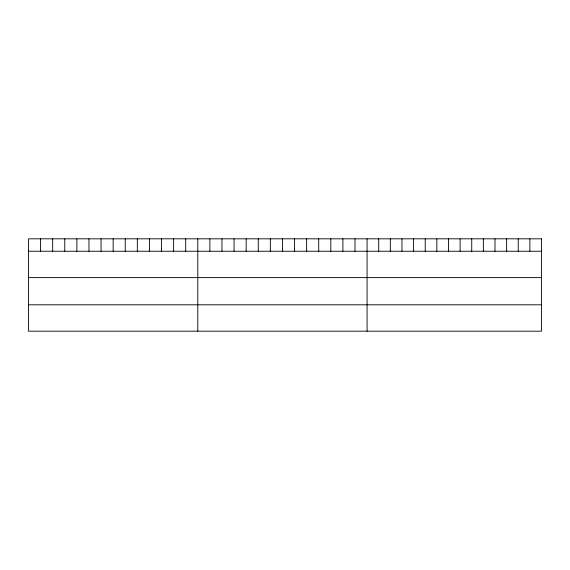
<?xml version="1.0" encoding="UTF-8"?>
<svg xmlns="http://www.w3.org/2000/svg" width="570" height="570" viewBox="0 0 570 570"><rect width="100%" height="100%" fill="white"/><g stroke="black" fill="none" stroke-linecap="round" stroke-linejoin="round"><path stroke-width="0.85" d="M28.5 251.235L541.5 251.235M28.5 277.618L541.5 277.618M28.5 304.8L541.5 304.8M529.872 238.823L529.872 251.235M518.244 238.823L518.244 251.235M506.616 238.823L506.616 251.235M494.988 238.823L494.988 251.235M483.36 238.823L483.36 251.235M471.732 238.823L471.732 251.235M460.104 238.823L460.104 251.235M448.476 238.823L448.476 251.235M436.848 238.823L436.848 251.235M425.22 238.823L425.22 251.235M413.592 238.823L413.592 251.235M401.964 238.823L401.964 251.235M390.336 238.823L390.336 251.235M378.708 238.823L378.708 251.235M367.08 238.823L367.08 331.177M354.989 238.823L354.989 251.235M342.898 238.823L342.898 251.235M330.807 238.823L330.807 251.235M318.708 238.823L318.708 251.235M306.617 238.823L306.617 251.235M294.526 238.823L294.526 251.235M282.435 238.823L282.435 251.235M270.344 238.823L270.344 251.235M258.253 238.823L258.253 251.235M246.162 238.823L246.162 251.235M234.063 238.823L234.063 251.235M221.972 238.823L221.972 251.235M209.881 238.823L209.881 251.235M197.79 238.823L197.79 331.177M185.699 238.823L185.699 251.235M173.608 238.823L173.608 251.235M161.517 238.823L161.517 251.235M149.418 238.823L149.418 251.235M137.327 238.823L137.327 251.235M125.236 238.823L125.236 251.235M113.145 238.823L113.145 251.235M101.054 238.823L101.054 251.235M88.963 238.823L88.963 251.235M76.872 238.823L76.872 251.235M64.773 238.823L64.773 251.235M52.682 238.823L52.682 251.235M40.591 238.823L40.591 251.235M541.5 238.823L28.5 238.823L28.5 331.177L541.5 331.177L541.5 238.823"/></g></svg>
